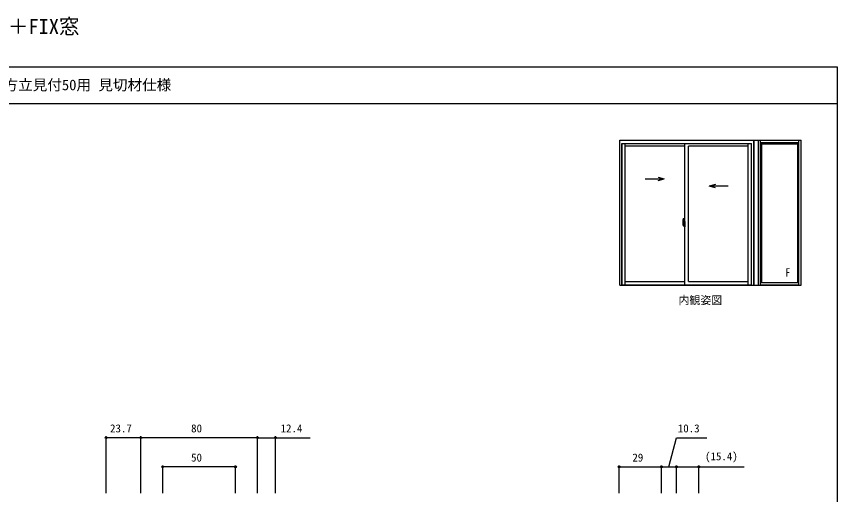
# Model space of a CAD drawing. Units: millimetres, scale not verified. Extents: x -437 to 438, y -331 to 329.
# Drawn here: x -125 to 438, y 1 to 329 of the extents above; entities that cross this region are included whole.
import ezdxf
from ezdxf.enums import TextEntityAlignment as Align

# ---------------------------------------------------------------- set-up
doc = ezdxf.new("R2010")
doc.units = ezdxf.units.MM
doc.header["$LTSCALE"] = 2
for name, color, linetype in [('0-1_USER1', 3, 'Continuous'), ('0-5_YKK_A1', 4, 'Continuous'), ('0-6_YKK_D', 6, 'Continuous'), ('0-7_YKK_ZWAK', 7, 'Continuous')]:
    doc.layers.add(name, color=color, linetype=linetype)
doc.styles.add('ＭＳ ゴシック', font='')
doc.styles.get('ＭＳ ゴシック').set_extended_font_data('MS Gothic')

msp = doc.modelspace()

# ---------------------------------------------------------------- linework, layer by layer
at = {"layer": '0-5_YKK_A1'}
for p, q in [((288.8, 243.8), (413.1, 243.8)), ((288.8, 144.4), (288.8, 243.8)), ((380.6, 144.4), (380.6, 243.8)), ((380.8, 243.8), (380.8, 144.4)), ((380.8, 243.725), (383.6, 243.725)), ((383.6, 243.8), (383.6, 144.4)), ((383.8, 144.4), (383.8, 243.8)), ((385.385, 144.55), (385.385, 243.8)), ((385.385, 242.215), (411.515, 242.215)), ((386.11, 146.135), (386.11, 242.215)), ((410.79, 146.135), (410.79, 242.215)), ((411.515, 144.55), (411.515, 243.8)), ((413.1, 144.4), (413.1, 243.8)), ((290.26, 144.58), (290.26, 241.565)), ((290.26, 241.565), (379.14, 241.565)), ((290.385, 144.58), (290.385, 241.565)), ((292.485, 144.58), (292.485, 241.565)), ((333.45, 239.615), (292.485, 239.615)), ((333.45, 144.58), (333.45, 241.565)), ((376.915, 239.615), (335.95, 239.615)), ((335.95, 146.88), (335.95, 239.615)), ((376.915, 144.58), (376.915, 241.565)), ((379.015, 144.58), (379.015, 241.565)), ((379.14, 144.576), (379.14, 241.565)), ((386.11, 241.365), (410.79, 241.365)), ((306.355, 217.19), (319.295, 217.19)), ((315.062, 218.324), (319.295, 217.19)), ((315.062, 216.055), (319.295, 217.19)), ((354.338, 213.324), (350.105, 212.19)), ((363.045, 212.19), (350.105, 212.19)), ((354.338, 211.055), (350.105, 212.19)), ((332.906, 186.155), (331.87, 186.155)), ((331.887, 186.155), (333.214, 186.155)), ((332.05, 187.885), (332.05, 185.668)), ((332.638, 187.022), (332.25, 187.022)), ((332.25, 185.963), (332.25, 187.022)), ((332.25, 185.96), (332.25, 185.963)), ((332.251, 185.912), (332.25, 185.96)), ((332.251, 185.923), (332.25, 185.96)), ((332.275, 186.95), (332.638, 186.95)), ((332.275, 185.97), (332.275, 186.95)), ((332.291, 190.139), (332.724, 190.154)), ((332.305, 185.783), (332.305, 185.611)), ((332.52, 185.783), (332.305, 185.783)), ((332.34, 185.713), (332.305, 185.713)), ((332.52, 185.789), (332.52, 185.755)), ((332.56, 185.789), (332.52, 185.789)), ((332.56, 186.573), (332.56, 185.755)), ((332.735, 186.573), (332.56, 186.573)), ((332.575, 186.241), (332.56, 186.241)), ((332.575, 186.127), (332.575, 186.325)), ((332.575, 186.127), (332.675, 186.127)), ((332.575, 186.127), (332.575, 186.127)), ((332.575, 186.053), (332.575, 186.127)), ((332.575, 186.053), (332.675, 186.053)), ((332.575, 186.007), (332.575, 186.053)), ((332.575, 186.007), (332.675, 186.007)), ((332.575, 185.814), (332.575, 186.007)), ((332.575, 185.814), (332.675, 185.814)), ((332.575, 185.759), (332.575, 185.814)), ((332.575, 185.759), (332.675, 185.759)), ((332.575, 185.755), (332.575, 185.759)), ((332.6, 186.155), (333.624, 186.155)), ((332.675, 185.713), (332.663, 185.713)), ((332.675, 186.745), (332.675, 186.795)), ((332.675, 186.573), (332.675, 186.351)), ((332.75, 186.454), (332.675, 186.454)), ((332.675, 186.127), (332.675, 185.329)), ((332.845, 186.127), (332.675, 186.127)), ((332.675, 186.127), (332.675, 186.127)), ((332.675, 186.053), (332.675, 186.127)), ((332.675, 186.007), (332.675, 186.053)), ((332.675, 185.814), (332.675, 186.007)), ((332.675, 185.984), (332.675, 185.713)), ((332.675, 185.759), (332.675, 185.814)), ((332.675, 185.755), (332.675, 185.759)), ((332.675, 185.755), (332.675, 185.624)), ((332.735, 186.87), (332.735, 186.573)), ((332.75, 186.87), (332.735, 186.87)), ((332.75, 190.129), (332.75, 186.87)), ((332.75, 186.91), (332.75, 186.351)), ((332.75, 186.351), (332.75, 186.703)), ((332.75, 186.412), (332.75, 186.647)), ((332.75, 185.607), (332.75, 186.127)), ((332.75, 186.127), (332.75, 185.329)), ((332.775, 186.728), (332.875, 186.73)), ((332.875, 187.835), (332.875, 186.93)), ((333, 186.93), (332.875, 186.93)), ((332.875, 186.563), (332.875, 186.876)), ((332.875, 185.434), (332.875, 185.747)), ((333.025, 186.905), (332.899, 186.901)), ((332.9, 186.905), (332.9, 186.93)), ((333.025, 186.905), (332.9, 186.905)), ((332.923, 186.489), (332.923, 185.821)), ((333, 187.885), (332.925, 187.885)), ((332.935, 186.488), (332.935, 185.471)), ((333.42, 186.529), (332.96, 186.513)), ((333, 187.885), (333, 186.93)), ((333, 187.86), (333.025, 187.86)), ((333.025, 187.89), (333.45, 187.905)), ((333.025, 187.89), (333.025, 186.905)), ((333.025, 187.86), (333.025, 186.905)), ((333.105, 186.645), (333.105, 186.575)), ((333.29, 186.67), (333.13, 186.67)), ((333.13, 186.55), (333.29, 186.55)), ((333.315, 186.645), (333.315, 186.575)), ((333.435, 186.514), (333.435, 185.445)), ((333.435, 186.514), (333.435, 186.509)), ((333.45, 186.292), (333.435, 186.292)), ((333.45, 185.967), (333.435, 185.967)), ((333.45, 187.905), (333.45, 184.405)), ((332.098, 185.618), (332.305, 185.611)), ((332.34, 185.665), (332.575, 185.665)), ((332.34, 185.535), (332.34, 185.665)), ((332.34, 185.519), (332.34, 185.535)), ((332.34, 185.519), (332.629, 185.519)), ((332.45, 185.267), (332.45, 185.217)), ((332.638, 185.217), (332.45, 185.217)), ((332.475, 185.292), (332.638, 185.292)), ((332.675, 185.624), (332.675, 185.612)), ((332.675, 185.612), (332.675, 185.56)), ((332.875, 185.58), (332.775, 185.582)), ((332.875, 184.475), (332.875, 185.38)), ((333, 185.38), (332.875, 185.38)), ((333.025, 185.405), (332.899, 185.409)), ((332.9, 185.405), (332.9, 185.38)), ((333.025, 185.405), (332.9, 185.405)), ((333, 184.425), (332.925, 184.425)), ((332.96, 185.447), (333.42, 185.431)), ((333, 185.555), (333, 185.498)), ((333, 184.425), (333, 185.38)), ((333, 184.45), (333.025, 184.45)), ((333.375, 185.58), (333.025, 185.58)), ((333.025, 185.473), (333.375, 185.473)), ((333.025, 184.45), (333.025, 185.405)), ((333.4, 185.555), (333.4, 185.498)), ((292.485, 146.88), (333.45, 146.88)), ((335.95, 146.88), (376.915, 146.88)), ((288.8, 144.4), (413.1, 144.4)), ((290.26, 144.58), (379.14, 144.58)), ((380.8, 144.475), (383.6, 144.475)), ((385.385, 146.135), (411.515, 146.135)), ((385.385, 144.55), (411.515, 144.55))]:
    msp.add_line(p, q, dxfattribs=at)
for points in [[(332.34, 185.665), (332.34, 185.755), (332.575, 185.755), (332.675, 185.755)], [(332.675, 186.912), (332.675, 186.573), (332.675, 186.351)], [(332.675, 186.351), (332.845, 186.351), (332.845, 186.153)], [(332.675, 186.153), (332.845, 186.153), (332.845, 186.127)], [(332.923, 186.489), (332.923, 186.489), (332.914, 186.491), (332.904, 186.496), (332.892, 186.509), (332.879, 186.535), (332.875, 186.563)], [(332.875, 185.747), (332.875, 185.756), (332.883, 185.784), (332.89, 185.797), (332.899, 185.809), (332.907, 185.816), (332.918, 185.82), (332.923, 185.821)], [(332.45, 185.217), (332.428, 185.247), (332.417, 185.264)], [(332.672, 185.544), (332.669, 185.538), (332.664, 185.533), (332.653, 185.525), (332.638, 185.52), (332.621, 185.52), (332.61, 185.522), (332.599, 185.525), (332.575, 185.535), (332.575, 185.535)], [(333.025, 185.405), (333.025, 184.42), (333.45, 184.405)]]:
    msp.add_lwpolyline(points, dxfattribs=at)
for centre, radius, start, end in [((345.3, 187.844), 13.25, 170.20654, 179.82143), ((332.292, 190.089), 0.05, 92, 170.20654), ((332.275, 186.975), 0.025, 180, 270), ((333.726, 185.96), 1.476, 179.91894, 190.81318), ((333.558, 185.902), 1.307, 179.5362, 192.85144), ((333.747, 185.929), 1.472, 178.42075, 189.33089), ((332.58, 185.76), 0.095, 266.91231, 356.7406), ((332.638, 186.91), 0.113, 0, 90), ((332.638, 186.912), 0.0375, 0, 90), ((332.725, 190.129), 0.025, 0, 92), ((332.775, 186.703), 0.025, 91, 180), ((332.925, 187.835), 0.05, 90, 180), ((332.9, 186.876), 0.025, 91.99999, 180), ((332.96, 186.487), 0.0254, 88.99206, 157.90245), ((333.13, 186.645), 0.025, 90, 180), ((333.13, 186.575), 0.025, 180, 270), ((333.29, 186.645), 0.025, 0, 90), ((333.29, 186.575), 0.025, 270, 0), ((332.1, 185.668), 0.05, 180, 268), ((333.199, 185.823), 0.933, 188.62914, 193.1575), ((333.558, 185.902), 1.307, 192.85144, 209.23122), ((333.199, 185.823), 0.933, 193.1575, 216.63292), ((333.16, 185.843), 0.88, 189.9821, 192.05297), ((333.16, 185.843), 0.88, 192.05297, 218.82619), ((332.475, 185.267), 0.025, 90, 180), ((332.638, 185.329), 0.0375, 270, 0), ((332.638, 185.329), 0.113, 270, 0), ((332.775, 185.607), 0.025, 180, 269.00002), ((332.9, 185.434), 0.025, 180, 268.00001), ((332.925, 184.475), 0.05, 180, 270), ((332.96, 185.473), 0.0256, 202.43823, 270.66726), ((333.025, 185.555), 0.025, 90, 180), ((333.025, 185.498), 0.025, 180, 270), ((333.375, 185.555), 0.025, 0, 90), ((333.375, 185.498), 0.025, 270, 0)]:
    msp.add_arc(centre, radius, start, end, dxfattribs=at)
for centre, major_axis, ratio, start_param, end_param in [((332.675, 186.325), (0.1, 0), 0.251336, 1.5707963, 3.1415927), ((332.675, 186.127), (0.1, 0), 0.251336, 1.5707963, 3.1415927), ((332.96, 186.488), (-0.0236, 0.0086), 0.995692, 6.2803203, 6.6313047), ((333.42, 186.514), (0.0106, 0.011), 0.965668, 5.4977978, 7.1034794), ((332.575, 185.56), (0.1, 0), 0.637322, 6.0305051, 6.2831853), ((332.96, 185.472), (-0.0236, -0.0086), 0.995692, 5.9350659, 6.2860503), ((333.42, 185.446), (-0.0106, 0.011), 0.965668, 2.3212985, 3.9269802)]:
    msp.add_ellipse(centre, major_axis=major_axis, ratio=ratio, start_param=start_param, end_param=end_param, dxfattribs=at)
at = {"layer": '0-6_YKK_D'}
for p, q in [((-63.098, 1.784), (-63.098, 40.779)), ((-39.4, 39.779), (-63.098, 39.779)), ((-39.4, 1.783), (-39.4, 40.779)), ((-39.4, 1.783), (-39.4, 40.779)), ((40.6, 39.779), (-39.4, 39.779)), ((40.6, 1.779), (40.6, 40.779)), ((40.6, 1.779), (40.6, 40.779)), ((53, 1.778), (53, 40.779)), ((-24.4, 1.782), (-24.4, 20.779)), ((25.6, 19.779), (-24.4, 19.779)), ((25.6, 1.78), (25.6, 20.779)), ((288.4, 1.765), (288.4, 20.762)), ((288.4, 19.762), (317.4, 19.762)), ((317.4, 1.764), (317.4, 20.762)), ((317.401, 1.764), (317.401, 20.762)), ((317.401, 19.762), (327.701, 19.762)), ((327.7, 1.763), (327.7, 20.762)), ((327.701, 1.763), (327.701, 20.762)), ((343.1, 1.763), (343.1, 20.762))]:
    msp.add_line(p, q, dxfattribs=at)
for points in [[(40.6, 39.779), (53, 39.779), (76.638, 39.779)], [(322.551, 19.762), (327.742, 39.781), (348.617, 39.781)], [(327.7, 19.762), (343.1, 19.762), (374.068, 19.762)]]:
    msp.add_lwpolyline(points, dxfattribs=at)
for centre in [(-63.098, 39.779), (-39.4, 39.779), (-39.4, 39.779), (40.6, 39.779), (40.6, 39.779), (53, 39.779), (-24.4, 19.779), (25.6, 19.779), (288.4, 19.762), (317.4, 19.762), (317.401, 19.762), (327.7, 19.762), (327.701, 19.762), (343.1, 19.762)]:
    msp.add_circle(centre, 0.637, dxfattribs=at)
at = {"layer": '0-7_YKK_ZWAK'}
for p, q in [((438.1, 293.8), (-436.9, 293.8)), ((438.1, 268.8), (-436.9, 268.8))]:
    msp.add_line(p, q, dxfattribs=at)
msp.add_lwpolyline([(-436.9, -331.2), (438.1, -331.2), (438.1, 293.8)], dxfattribs=at)

# ---------------------------------------------------------------- texts
at = {"layer": '0-1_USER1', "style": 'ＭＳ ゴシック'}
for s, height, p in [('エピソードNEO-LB[GRAF工法] 引違い窓（2枚建）＋FIX窓', 10.26, (-438.011, 313.579)), ('60見込／アングルあり 方立カバー：方立見付50用 見切材仕様', 7.331, (-298.411, 275.817)), ('内観姿図', 5.499, (329.068, 129.621))]:
    msp.add_text(s, height=height, dxfattribs=at).set_placement(p, align=Align.BOTTOM_LEFT)
at = {"layer": '0-5_YKK_A1', "style": 'ＭＳ ゴシック', "width": 0.8}
msp.add_text('F', height=5.865, dxfattribs=at).set_placement((402.443, 148.35), align=Align.BOTTOM_LEFT)
at = {"layer": '0-6_YKK_D', "style": 'ＭＳ ゴシック'}
for s, p in [('23.7', (-60.475, 41.779)), ('80', (-4.918, 41.779)), ('12.4', (56.4, 41.779)), ('10.3', (328.591, 41.781)), ('50', (-4.94, 21.779)), ('29', (297.467, 21.762)), ('(15.4)', (347.266, 22.614))]:
    msp.add_text(s, height=5.499, dxfattribs=at).set_placement(p, align=Align.BOTTOM_LEFT)

doc.saveas('drawing.dxf')
